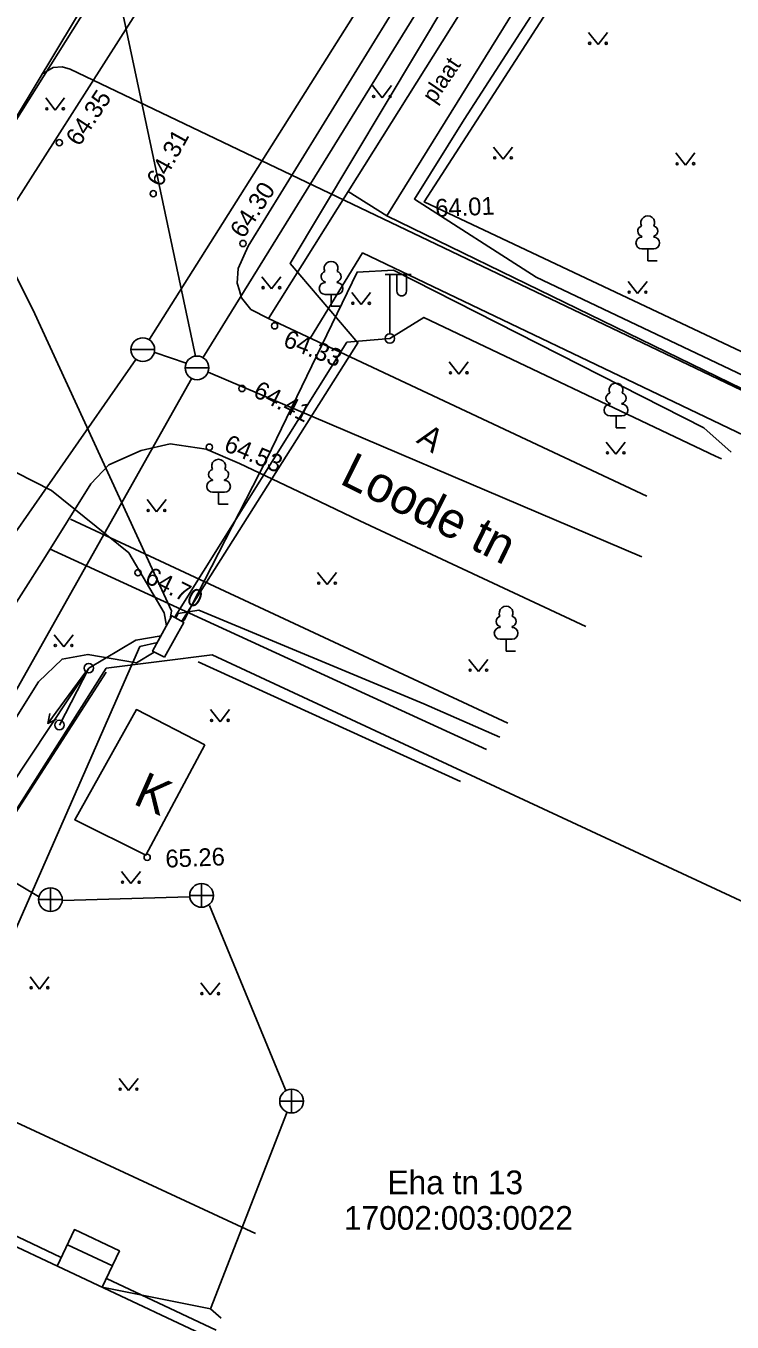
# Model space of a CAD drawing. Extents: x 642061 to 642305, y 6457220 to 6457421.
# Drawn here: x 642155.9 to 642185.8, y 6457253.3 to 6457308 of the extents above; entities that cross this region are included whole.
import ezdxf

# ---------------------------------------------------------------- set-up
doc = ezdxf.new("R2010")
doc.units = 0
for name, color, linetype in [('Level 1', 7, 'Continuous'), ('Level 10', 7, 'Continuous'), ('Level 11', 7, 'Continuous'), ('Level 12', 7, 'Continuous'), ('Level 14', 7, 'Continuous'), ('Level 15', 7, 'Continuous'), ('Level 17', 7, 'Continuous'), ('Level 2', 7, 'Continuous'), ('Level 21', 7, 'Continuous'), ('Level 27', 7, 'Continuous'), ('Level 30', 7, 'Continuous'), ('Level 4', 7, 'Continuous'), ('Level 40', 7, 'Continuous'), ('Level 41', 7, 'Continuous'), ('Level 45', 7, 'Continuous'), ('Level 5', 7, 'Continuous'), ('Level 51', 7, 'Continuous'), ('Level 57', 7, 'Continuous'), ('Level 58', 7, 'Continuous'), ('Level 59', 7, 'Continuous')]:
    doc.layers.add(name, color=color, linetype=linetype)

msp = doc.modelspace()

# ---------------------------------------------------------------- linework, layer by layer
at = {"layer": 'Level 1'}
for points in [[(642163.5, 6457277.61), (642160.61, 6457279.1), (642158.01, 6457274.45), (642161.01, 6457272.96), (642163.5, 6457277.61)], [(642163.83, 6457252.54), (642153.65, 6457257.32), (642152.45, 6457254.86), (642149.16, 6457256.27), (642145.74, 6457248.9), (642159.83, 6457242.66)]]:
    msp.add_lwpolyline(points, dxfattribs=at)
at = {"layer": 'Level 10'}
for p, q in [((642181.95, 6457299.07), (642181.95, 6457299.04)), ((642182.45, 6457299.07), (642182.45, 6457299.04)), ((642182.45, 6457298.54), (642181.95, 6457298.54)), ((642182.2, 6457298.04), (642182.2, 6457298.54)), ((642182.6, 6457298.04), (642182.2, 6457298.04)), ((642168.58, 6457297.15), (642168.58, 6457297.12)), ((642169.08, 6457297.15), (642169.08, 6457297.12)), ((642169.08, 6457296.62), (642168.58, 6457296.62)), ((642168.83, 6457296.12), (642168.83, 6457296.62)), ((642169.23, 6457296.12), (642168.83, 6457296.12)), ((642180.61, 6457292.02), (642180.61, 6457291.99)), ((642181.11, 6457292.02), (642181.11, 6457291.99)), ((642181.11, 6457291.49), (642180.61, 6457291.49)), ((642180.86, 6457290.99), (642180.86, 6457291.49)), ((642181.26, 6457290.99), (642180.86, 6457290.99)), ((642163.83, 6457288.8), (642163.83, 6457288.77)), ((642164.33, 6457288.8), (642164.33, 6457288.77)), ((642164.33, 6457288.27), (642163.83, 6457288.27)), ((642164.08, 6457287.77), (642164.08, 6457288.27)), ((642164.48, 6457287.77), (642164.08, 6457287.77)), ((642175.97, 6457282.6), (642175.97, 6457282.57)), ((642176.47, 6457282.6), (642176.47, 6457282.57)), ((642176.47, 6457282.07), (642175.97, 6457282.07)), ((642176.22, 6457281.57), (642176.22, 6457282.07)), ((642176.62, 6457281.57), (642176.22, 6457281.57))]:
    msp.add_line(p, q, dxfattribs=at)
for points in [[(642188.07, 6457325.08), (642174.45, 6457304), (642172.35, 6457300.64), (642177.49, 6457297.35), (642187.65, 6457292.52)], [(642174.29, 6457276.06), (642163.22, 6457281.12)], [(642159.34, 6457280.68), (642149.43, 6457265.32)]]:
    msp.add_lwpolyline(points, dxfattribs=at)
for centre, radius, start, end in [((642182.2, 6457299.64), 0.292, 332.5799, 207.4201), ((642182, 6457299.29), 0.224, 105.2441, 257.079), ((642182.4, 6457299.29), 0.224, 282.921, 74.7559), ((642181.95, 6457298.79), 0.25, 90, 270), ((642182.45, 6457298.79), 0.25, 270, 90), ((642168.83, 6457297.72), 0.292, 332.5799, 207.4201), ((642168.63, 6457297.37), 0.224, 105.2441, 257.079), ((642169.03, 6457297.37), 0.224, 282.921, 74.7559), ((642168.58, 6457296.87), 0.25, 90, 270), ((642169.08, 6457296.87), 0.25, 270, 90), ((642180.86, 6457292.59), 0.292, 332.5799, 207.4201), ((642180.66, 6457292.24), 0.224, 105.2441, 257.079), ((642181.06, 6457292.24), 0.224, 282.921, 74.7559), ((642180.61, 6457291.74), 0.25, 90, 270), ((642181.11, 6457291.74), 0.25, 270, 90), ((642164.08, 6457289.37), 0.292, 332.5799, 207.4201), ((642163.88, 6457289.02), 0.224, 105.2441, 257.079), ((642164.28, 6457289.02), 0.224, 282.921, 74.7559), ((642163.83, 6457288.52), 0.25, 90, 270), ((642164.33, 6457288.52), 0.25, 270, 90), ((642176.02, 6457282.82), 0.224, 105.2441, 257.079), ((642176.22, 6457283.17), 0.292, 332.5799, 207.4201), ((642176.42, 6457282.82), 0.224, 282.921, 74.7559), ((642175.97, 6457282.32), 0.25, 90, 270), ((642176.47, 6457282.32), 0.25, 270, 90)]:
    msp.add_arc(centre, radius, start, end, dxfattribs=at)
at = {"layer": 'Level 11'}
for p, q in [((642171.11, 6457297.46), (642172.21, 6457297.46)), ((642171.31, 6457297.46), (642171.31, 6457294.96)), ((642171.61, 6457297.46), (642171.61, 6457296.76)), ((642172.01, 6457297.46), (642172.01, 6457296.76))]:
    msp.add_line(p, q, dxfattribs=at)
for centre, radius in [((642171.31, 6457294.76), 0.2), ((642157.36, 6457278.45), 0.199)]:
    msp.add_circle(centre, radius, dxfattribs=at)
msp.add_arc((642171.81, 6457296.76), 0.2, 179.9393, 0.0607, dxfattribs=at)
at = {"layer": 'Level 12'}
for points in [[(642158.6, 6457280.85), (642157.36, 6457278.45)], [(642158.48, 6457280.69), (642156.87, 6457278.52)], [(642157.23, 6457278.7), (642156.87, 6457278.52), (642156.95, 6457278.93)]]:
    msp.add_lwpolyline(points, dxfattribs=at)
msp.add_circle((642158.6, 6457280.85), 0.2, dxfattribs=at)
at = {"layer": 'Level 14'}
for points in [[(642136.56, 6457283.07), (642156.48, 6457271.21)], [(642157.51, 6457271.04), (642162.84, 6457271.2)], [(642163.69, 6457270.84), (642166.91, 6457263.05)], [(642166.97, 6457262.12), (642163.74, 6457253.81), (642159.17, 6457254.73)], [(642163.74, 6457253.81), (642164.19, 6457253.42)]]:
    msp.add_lwpolyline(points, dxfattribs=at)
at = {"layer": 'Level 15'}
for points in [[(642163.42, 6457293.95), (642179.36, 6457319.71), (642188.3, 6457333.53), (642197.25, 6457347.35)], [(642161.16, 6457294.73), (642193.42, 6457345.84)], [(642163.11, 6457294.02), (642157.2, 6457321.88)], [(642161.39, 6457294.17), (642162.71, 6457293.72)], [(642150.99, 6457280.12), (642160.59, 6457293.88)], [(642154.67, 6457278.41), (642162.95, 6457293.08)], [(642163.64, 6457293.34), (642181.95, 6457285.54)]]:
    msp.add_lwpolyline(points, dxfattribs=at)
at = {"layer": 'Level 17'}
msp.add_lwpolyline([(642171.15, 6457330.04), (642150.59, 6457295.91)], dxfattribs=at)
at = {"layer": 'Level 2'}
for points in [[(642159.54, 6457242.2), (642145.2, 6457248.7), (642148.96, 6457256.79), (642152.26, 6457255.37), (642153.47, 6457257.86), (642157.44, 6457255.98)], [(642157.27, 6457255.62), (642157.99, 6457257.16), (642159.89, 6457256.26), (642159.17, 6457254.73)], [(642157.7, 6457256.52), (642159.6, 6457255.63)], [(642159.35, 6457255.09), (642163.98, 6457252.91)]]:
    msp.add_lwpolyline(points, dxfattribs=at)
at = {"layer": 'Level 21'}
for points in [[(642162.04, 6457282.92), (642162.09, 6457283.27), (642156.24, 6457295.98), (642151.77, 6457304.8), (642151.66, 6457306.05), (642157.1, 6457313.88), (642166.54, 6457328.88), (642170.17, 6457334.64), (642172.88, 6457338.73), (642175.58, 6457342.82), (642178.79, 6457347.18), (642182, 6457351.54), (642184.78, 6457356.92), (642187.56, 6457362.29), (642193.04, 6457371.44), (642196.73, 6457377.38), (642198.55, 6457380.35), (642198.52, 6457381.58), (642197.67, 6457383.1), (642193.12, 6457386.64), (642188.83, 6457390.1), (642186.55, 6457391.94)], [(642161.88, 6457282.64), (642161.78, 6457283.19), (642160.29, 6457285.72), (642157.02, 6457288.34), (642147.34, 6457293.27), (642137, 6457298.66), (642131.29, 6457301.94)], [(642185.72, 6457289.97), (642184.57, 6457290.99), (642171.47, 6457297.64), (642169.93, 6457297.56), (642166.1, 6457289.65), (642162.62, 6457282.88), (642162.54, 6457282.82)], [(642162.28, 6457282.96), (642162.38, 6457283.15), (642163.25, 6457283.29), (642172.75, 6457279.34), (642175.96, 6457277.94)], [(642161.5, 6457281.93), (642160.76, 6457281.76), (642155.14, 6457268.97), (642149.52, 6457256.18)], [(642161.65, 6457282.21), (642160.59, 6457282.03), (642158.6, 6457280.85)], [(642161.36, 6457281.53), (642160.62, 6457281.08), (642158.56, 6457281.43), (642157.47, 6457281.23), (642156.48, 6457280.27), (642153.88, 6457276.14), (642151.27, 6457272.01), (642144.69, 6457261.27), (642136.93, 6457249.31)], [(642158.6, 6457280.85), (642153.6, 6457273.34), (642145.76, 6457261.38), (642137.98, 6457249.38), (642137.61, 6457249.21)]]:
    msp.add_lwpolyline(points, dxfattribs=at)
at = {"layer": 'Level 27'}
msp.add_lwpolyline([(642161.8, 6457281.31), (642161.29, 6457281.56), (642162.11, 6457283.06), (642162.61, 6457282.78), (642161.8, 6457281.31)], dxfattribs=at)
at = {"layer": 'Level 30'}
for points in [[(642225.69, 6457355.29), (642219.42, 6457358.79), (642216.64, 6457359.9), (642214.09, 6457360.54), (642211.85, 6457360.83), (642209.62, 6457360.56), (642206.83, 6457359.65), (642204.68, 6457358.51), (642202.66, 6457356.84), (642201.29, 6457355.6), (642200.04, 6457354.14), (642198.79, 6457352.68), (642195.35, 6457347.25), (642183.32, 6457327.8), (642171.3, 6457308.34), (642165.33, 6457298.65), (642164.9, 6457297.72), (642164.86, 6457297.09), (642164.96, 6457296.78), (642165.05, 6457296.47), (642165.44, 6457295.99), (642166.19, 6457295.6)], [(642209.11, 6457360.39), (642199.58, 6457345.71), (642185.38, 6457322.82), (642171.18, 6457299.94), (642169.55, 6457300.96), (642182.21, 6457321.13), (642198.23, 6457346.66), (642206.51, 6457359.47)], [(642166.63, 6457321.87), (642167.41, 6457321.2), (642167.78, 6457320.76), (642167.83, 6457320.26), (642167.63, 6457319.7), (642164.48, 6457314.59), (642150.78, 6457293.11), (642150.01, 6457292.78), (642149.17, 6457292.78), (642147.29, 6457293.93), (642132.81, 6457302.75)], [(642166.19, 6457295.6), (642169.55, 6457300.96)], [(642187.26, 6457292.11), (642171.18, 6457299.94), (642169.55, 6457300.96)], [(642167.96, 6457294.79), (642170.16, 6457298.37), (642186.27, 6457290.66)], [(642166.19, 6457295.6), (642182.16, 6457288.1)], [(642163.55, 6457290.09), (642162.03, 6457290.31), (642160.81, 6457290.04), (642159.45, 6457289.43), (642158.68, 6457288.63), (642156.7, 6457285.45), (642145.53, 6457267.89), (642145.31, 6457267.21), (642145.38, 6457266.59), (642145.87, 6457266.17), (642149.2, 6457264.62)], [(642179.59, 6457282.61), (642170.04, 6457287.07), (642168.02, 6457288.04), (642164.96, 6457289.48), (642163.55, 6457290.09)], [(642157.83, 6457287.14), (642176.29, 6457278.53)], [(642156.94, 6457285.89), (642167.02, 6457281.26), (642175.39, 6457277.41)], [(642149.2, 6457264.62), (642165.64, 6457256.99)]]:
    msp.add_lwpolyline(points, dxfattribs=at)
at = {"layer": 'Level 4'}
for p, q in [((642156.98, 6457271.08), (642156.98, 6457271.58)), ((642163.36, 6457271.26), (642163.36, 6457271.76)), ((642156.98, 6457271.08), (642156.48, 6457271.08)), ((642156.98, 6457271.08), (642157.48, 6457271.08)), ((642156.98, 6457271.08), (642156.98, 6457270.58)), ((642163.36, 6457271.26), (642162.86, 6457271.26)), ((642163.36, 6457271.26), (642163.86, 6457271.26)), ((642163.36, 6457271.26), (642163.36, 6457270.76)), ((642167.16, 6457262.58), (642167.16, 6457263.08)), ((642167.16, 6457262.58), (642166.66, 6457262.58)), ((642167.16, 6457262.58), (642167.66, 6457262.58)), ((642167.16, 6457262.58), (642167.16, 6457262.08))]:
    msp.add_line(p, q, dxfattribs=at)
for centre in [(642156.98, 6457271.08), (642163.36, 6457271.26), (642167.16, 6457262.58)]:
    msp.add_circle(centre, 0.5, dxfattribs=at)
at = {"layer": 'Level 40'}
for points in [[(642102.56, 6457330.41), (642152.27, 6457298.81), (642170.21, 6457327.34), (642120.89, 6457360.33)], [(642197.59, 6457321.97), (642189.18, 6457325.94), (642172.76, 6457300.52), (642202.06, 6457286.7), (642214.86, 6457313.82)], [(642159.34, 6457280.85), (642136.82, 6457245.41), (642171.19, 6457229.2), (642176.1, 6457237.95), (642213.72, 6457220.21), (642228.42, 6457251.37), (642163.81, 6457281.41)]]:
    msp.add_lwpolyline(points, close=True, dxfattribs=at)
at = {"layer": 'Level 41'}
for p, q in [((642179.7, 6457307.67), (642180.1, 6457307.16)), ((642180.1, 6457307.16), (642180.5, 6457307.67)), ((642170.58, 6457305.43), (642170.98, 6457304.92)), ((642170.98, 6457304.92), (642171.38, 6457305.43)), ((642156.78, 6457304.91), (642157.18, 6457304.4)), ((642157.18, 6457304.4), (642157.58, 6457304.91)), ((642175.69, 6457302.84), (642176.09, 6457302.33)), ((642176.09, 6457302.33), (642176.49, 6457302.84)), ((642183.39, 6457302.59), (642183.79, 6457302.08)), ((642183.79, 6457302.08), (642184.19, 6457302.59)), ((642165.91, 6457297.36), (642166.31, 6457296.85)), ((642166.31, 6457296.85), (642166.71, 6457297.36)), ((642181.37, 6457297.17), (642181.77, 6457296.66)), ((642181.77, 6457296.66), (642182.17, 6457297.17)), ((642169.7, 6457296.7), (642170.1, 6457296.19)), ((642170.1, 6457296.19), (642170.5, 6457296.7)), ((642173.82, 6457293.77), (642174.22, 6457293.26)), ((642174.22, 6457293.26), (642174.62, 6457293.77)), ((642180.45, 6457290.39), (642180.85, 6457289.88)), ((642180.85, 6457289.88), (642181.25, 6457290.39)), ((642161.06, 6457287.96), (642161.46, 6457287.45)), ((642161.46, 6457287.45), (642161.86, 6457287.96)), ((642168.26, 6457284.89), (642168.66, 6457284.38)), ((642168.66, 6457284.38), (642169.06, 6457284.89)), ((642157.14, 6457282.26), (642157.54, 6457281.75)), ((642157.54, 6457281.75), (642157.94, 6457282.26)), ((642174.65, 6457281.22), (642175.05, 6457280.71)), ((642175.05, 6457280.71), (642175.45, 6457281.22)), ((642163.74, 6457279.1), (642164.14, 6457278.59)), ((642164.14, 6457278.59), (642164.54, 6457279.1)), ((642159.98, 6457272.27), (642160.38, 6457271.76)), ((642160.38, 6457271.76), (642160.78, 6457272.27)), ((642156.12, 6457267.82), (642156.52, 6457267.31)), ((642156.52, 6457267.31), (642156.92, 6457267.82)), ((642163.33, 6457267.57), (642163.73, 6457267.06)), ((642163.73, 6457267.06), (642164.13, 6457267.57)), ((642159.88, 6457263.54), (642160.28, 6457263.03)), ((642160.28, 6457263.03), (642160.68, 6457263.54))]:
    msp.add_line(p, q, dxfattribs=at)
for centre, radius in [((642179.747, 6457307.215), 0.0428), ((642180.447, 6457307.215), 0.0452), ((642170.627, 6457304.975), 0.0428), ((642171.327, 6457304.975), 0.0452), ((642156.827, 6457304.455), 0.0428), ((642157.527, 6457304.455), 0.0452), ((642175.737, 6457302.385), 0.0428), ((642176.437, 6457302.385), 0.0452), ((642183.437, 6457302.135), 0.0428), ((642184.137, 6457302.135), 0.0452), ((642165.957, 6457296.905), 0.0428), ((642166.657, 6457296.905), 0.0452), ((642181.417, 6457296.715), 0.0428), ((642182.117, 6457296.715), 0.0452), ((642169.747, 6457296.245), 0.0428), ((642170.447, 6457296.245), 0.0452), ((642173.867, 6457293.315), 0.0428), ((642174.567, 6457293.315), 0.0452), ((642180.497, 6457289.935), 0.0428), ((642181.197, 6457289.935), 0.0452), ((642161.107, 6457287.505), 0.0428), ((642161.807, 6457287.505), 0.0452), ((642168.307, 6457284.435), 0.0428), ((642169.007, 6457284.435), 0.0452), ((642157.187, 6457281.805), 0.0428), ((642157.887, 6457281.805), 0.0452), ((642174.697, 6457280.765), 0.0428), ((642175.397, 6457280.765), 0.0452), ((642163.787, 6457278.645), 0.0428), ((642164.487, 6457278.645), 0.0452), ((642160.027, 6457271.815), 0.0428), ((642160.727, 6457271.815), 0.0452), ((642156.167, 6457267.365), 0.0428), ((642156.867, 6457267.365), 0.0452), ((642163.377, 6457267.115), 0.0428), ((642164.077, 6457267.115), 0.0452), ((642159.927, 6457263.085), 0.0428), ((642160.627, 6457263.085), 0.0452)]:
    msp.add_circle(centre, radius, dxfattribs=at)
at = {"layer": 'Level 45'}
for points in [[(642209.37, 6457358.05), (642203.74, 6457356.09), (642192.08, 6457338.12), (642180.65, 6457320.51), (642180.21, 6457320.2), (642180.23, 6457319.8), (642173.76, 6457309.03), (642167.1, 6457297.92), (642169.96, 6457294.58), (642162.53, 6457282.83)], [(642171.31, 6457294.76), (642172.75, 6457295.65), (642185.06, 6457289.8), (642185.31, 6457289.68)], [(642162.22, 6457282.99), (642169.5, 6457294.6), (642171.31, 6457294.76)]]:
    msp.add_lwpolyline(points, dxfattribs=at)
at = {"layer": 'Level 5'}
for p, q in [((642160.38, 6457294.29), (642161.38, 6457294.29)), ((642162.67, 6457293.52), (642163.67, 6457293.52))]:
    msp.add_line(p, q, dxfattribs=at)
for centre in [(642160.88, 6457294.29), (642163.17, 6457293.52)]:
    msp.add_circle(centre, 0.5, dxfattribs=at)
at = {"layer": 'Level 51'}
msp.add_lwpolyline([(642192.6, 6457289.5), (642157.82, 6457306.12), (642157.47, 6457306.23), (642157.09, 6457306.19), (642156.62, 6457305.92)], dxfattribs=at)
at = {"layer": 'Level 59'}
for centre in [(642157.356, 6457303.023), (642161.32, 6457300.871), (642165.108, 6457298.769), (642166.442, 6457295.295), (642165.069, 6457292.651), (642163.69, 6457290.174), (642160.675, 6457284.874), (642161.065, 6457272.869)]:
    msp.add_circle(centre, 0.131, dxfattribs=at)

# ---------------------------------------------------------------- texts
at = {"layer": 'Level 1'}
msp.add_text('K', height=1.5, rotation=336.1172, dxfattribs=at).set_placement((642160.42, 6457275.14))
at = {"layer": 'Level 40'}
for s, height, p in [('Eha tn 13', 1, (642171.21, 6457258.65)), ('17002:003:0022', 1.00002, (642169.37, 6457257.15))]:
    msp.add_text(s, height=height, dxfattribs=at).set_placement(p)
at = {"layer": 'Level 57'}
msp.add_text('plaat', height=0.7, rotation=55.9689, dxfattribs=at).set_placement((642173.2, 6457304.64))
at = {"layer": 'Level 58'}
for s, height, rotation, p in [('A', 1, 325.8729, (642172.39, 6457290.4)), ('Loode tn', 1.5, 333.608, (642169.14, 6457288.66))]:
    msp.add_text(s, height=height, rotation=rotation, dxfattribs=at).set_placement(p)
at = {"layer": 'Level 59'}
for s, height, rotation, p in [('64.35', 0.7499, 56.4435, (642158.2, 6457302.83)), ('64.31', 0.75, 61.1482, (642161.65, 6457301.11)), ('64.30', 0.7499, 56.9952, (642165.14, 6457298.94)), ('64.01', 0.75, 2.3231, (642173.24, 6457299.89)), ('64.33', 0.75, 338.7068, (642166.76, 6457294.45)), ('64.41', 0.75, 333.0178, (642165.49, 6457292.34)), ('64.53', 0.75, 337.4082, (642164.26, 6457290.04)), ('64.70', 0.75, 333.6649, (642160.92, 6457284.48)), ('65.26', 0.75, 2.3231, (642161.85, 6457272.43))]:
    msp.add_text(s, height=height, rotation=rotation, dxfattribs=at).set_placement(p)

doc.saveas('drawing.dxf')
